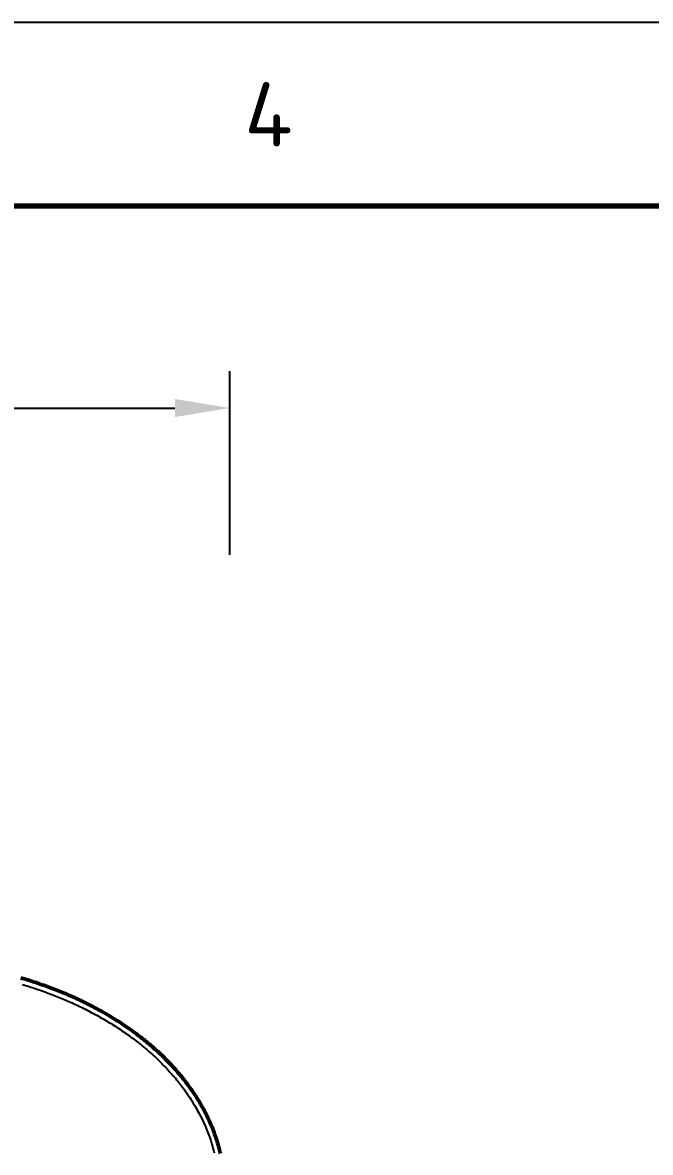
# Model space of a CAD drawing. Header units: millimetres. Extents: x 0 to 420, y 0 to 297.
# Drawn here: x 171.6 to 205.8, y 235.4 to 297 of the extents above; entities that cross this region are included whole.
import ezdxf
from ezdxf.enums import TextEntityAlignment as Align

# ---------------------------------------------------------------- set-up
doc = ezdxf.new("R2010")
doc.units = ezdxf.units.MM
doc.linetypes.add('ISO02-TRAZOS', pattern=[3.75, 3, -0.75])
for name, color, linetype, lineweight in [('01-VISIBLE', 7, 'CONTINUOUS', 50), ('02-OCULTA', 4, 'ISO02-TRAZOS', 25), ('04-COTA', 3, 'CONTINUOUS', 25), ('06-TEXTO', 7, 'CONTINUOUS', 25), ('07-RECUADRO', 7, 'CONTINUOUS', 70), ('08-FINA', 5, 'CONTINUOUS', 25)]:
    doc.layers.add(name, color=color, linetype=linetype, lineweight=lineweight)
doc.styles.add('ISO3098', font='isocpeur.ttf')
doc.dimstyles.new('FLAMA-ISO', dxfattribs={"dimtxt": 3.5, "dimasz": 3, "dimexe": 2, "dimexo": 1, "dimgap": 1, "dimtad": 1, "dimdec": 1, "dimtxsty": 'ISO3098', "dimcen": 2.5, "dimclrd": 3, "dimclre": 3, "dimclrt": 3, "dimazin": 3, "dimtfac": 1, "dimtmove": 0, "dimatfit": 3, "dimlwd": 25, "dimlwe": 25})

msp = doc.modelspace()

# ---------------------------------------------------------------- linework, layer by layer
at = {"layer": '01-VISIBLE'}
msp.add_lwpolyline([(182.378, 235.378), (182.355, 235.475), (182.331, 235.573), (182.306, 235.67), (182.28, 235.767), (182.252, 235.864), (182.224, 235.96), (182.195, 236.056), (182.164, 236.152), (182.133, 236.247), (182.101, 236.342), (182.067, 236.437), (182.033, 236.531), (181.997, 236.625), (181.961, 236.719), (181.924, 236.812), (181.885, 236.905), (181.846, 236.997), (181.806, 237.089), (181.764, 237.181), (181.722, 237.272), (181.679, 237.363), (181.635, 237.453), (181.591, 237.543), (181.545, 237.632), (181.498, 237.721), (181.451, 237.81), (181.402, 237.898), (181.353, 237.985), (181.303, 238.072), (181.252, 238.159), (181.201, 238.245), (181.148, 238.331), (181.095, 238.416), (181.041, 238.5), (180.986, 238.585), (180.931, 238.668), (180.875, 238.751), (180.818, 238.834), (180.76, 238.916), (180.702, 238.998), (180.643, 239.079), (180.583, 239.16), (180.522, 239.24), (180.461, 239.32), (180.399, 239.399), (180.337, 239.477), (180.274, 239.556), (180.21, 239.633), (180.146, 239.71), (180.081, 239.787), (180.015, 239.863), (179.949, 239.938), (179.882, 240.013), (179.814, 240.087), (179.746, 240.161), (179.678, 240.235), (179.609, 240.308), (179.539, 240.38), (179.469, 240.452), (179.398, 240.523), (179.327, 240.594), (179.255, 240.664), (179.183, 240.734), (179.11, 240.803), (179.037, 240.872), (178.963, 240.94), (178.889, 241.007), (178.814, 241.074), (178.739, 241.141), (178.663, 241.207), (178.587, 241.273), (178.511, 241.338), (178.434, 241.402), (178.357, 241.466), (178.279, 241.53), (178.201, 241.593), (178.122, 241.655), (178.043, 241.717), (177.963, 241.778), (177.884, 241.839), (177.803, 241.9), (177.723, 241.96), (177.642, 242.019), (177.561, 242.078), (177.479, 242.136), (177.397, 242.194), (177.314, 242.252), (177.232, 242.308), (177.149, 242.365), (177.065, 242.421), (176.982, 242.476), (176.897, 242.531), (176.813, 242.586), (176.728, 242.639), (176.643, 242.693), (176.558, 242.746), (176.472, 242.798), (176.387, 242.85), (176.3, 242.902), (176.214, 242.953), (176.127, 243.003), (176.04, 243.053), (175.953, 243.103), (175.865, 243.152), (175.777, 243.201), (175.689, 243.249), (175.601, 243.297), (175.512, 243.344), (175.423, 243.391), (175.334, 243.437), (175.245, 243.483), (175.155, 243.528), (175.066, 243.573), (174.976, 243.618), (174.885, 243.662), (174.795, 243.705), (174.704, 243.748), (174.613, 243.791), (174.522, 243.833), (174.431, 243.875), (174.339, 243.916), (174.248, 243.957), (174.156, 243.997), (174.063, 244.037), (173.971, 244.077), (173.879, 244.115), (173.786, 244.154), (173.693, 244.192), (173.6, 244.229), (173.506, 244.266), (173.413, 244.303), (173.319, 244.339), (173.225, 244.375), (173.131, 244.41), (173.037, 244.445), (172.943, 244.48), (172.848, 244.514), (172.754, 244.548), (172.659, 244.581), (172.564, 244.614), (172.47, 244.647), (172.375, 244.68), (172.28, 244.712), (172.184, 244.744), (172.089, 244.775), (171.994, 244.807), (171.898, 244.837), (171.802, 244.867), (171.706, 244.897), (171.61, 244.926), (171.514, 244.954)], dxfattribs=at)
at = {"layer": '02-OCULTA'}
msp.add_lwpolyline([(171.575, 244.6), (171.671, 244.571), (171.767, 244.541), (171.863, 244.512), (171.959, 244.482), (172.054, 244.451), (172.15, 244.42), (172.245, 244.389), (172.34, 244.357), (172.435, 244.325), (172.53, 244.292), (172.625, 244.259), (172.719, 244.225), (172.814, 244.191), (172.908, 244.157), (173.002, 244.122), (173.096, 244.086), (173.19, 244.051), (173.283, 244.014), (173.377, 243.978), (173.47, 243.941), (173.563, 243.903), (173.656, 243.865), (173.748, 243.827), (173.841, 243.788), (173.933, 243.749), (174.025, 243.709), (174.117, 243.668), (174.209, 243.628), (174.3, 243.587), (174.392, 243.545), (174.483, 243.503), (174.574, 243.46), (174.664, 243.417), (174.755, 243.374), (174.845, 243.33), (174.935, 243.286), (175.025, 243.241), (175.114, 243.195), (175.204, 243.15), (175.293, 243.103), (175.381, 243.056), (175.47, 243.009), (175.558, 242.961), (175.646, 242.913), (175.734, 242.865), (175.821, 242.815), (175.909, 242.766), (175.995, 242.716), (176.082, 242.665), (176.168, 242.614), (176.255, 242.562), (176.34, 242.51), (176.426, 242.458), (176.511, 242.405), (176.596, 242.351), (176.68, 242.297), (176.764, 242.242), (176.848, 242.187), (176.932, 242.132), (177.015, 242.075), (177.098, 242.019), (177.18, 241.962), (177.262, 241.904), (177.344, 241.846), (177.426, 241.787), (177.507, 241.728), (177.587, 241.668), (177.668, 241.608), (177.748, 241.548), (177.827, 241.486), (177.906, 241.425), (177.985, 241.362), (178.063, 241.299), (178.141, 241.236), (178.218, 241.172), (178.295, 241.108), (178.372, 241.043), (178.448, 240.978), (178.524, 240.912), (178.599, 240.845), (178.673, 240.778), (178.748, 240.711), (178.821, 240.643), (178.895, 240.574), (178.967, 240.505), (179.04, 240.435), (179.111, 240.365), (179.182, 240.294), (179.253, 240.223), (179.323, 240.151), (179.392, 240.079), (179.461, 240.006), (179.53, 239.932), (179.597, 239.858), (179.665, 239.784), (179.731, 239.709), (179.797, 239.633), (179.862, 239.557), (179.927, 239.48), (179.991, 239.403), (180.055, 239.325), (180.117, 239.247), (180.18, 239.168), (180.241, 239.089), (180.302, 239.009), (180.362, 238.928), (180.421, 238.848), (180.48, 238.766), (180.538, 238.684), (180.595, 238.602), (180.651, 238.519), (180.707, 238.435), (180.762, 238.351), (180.816, 238.267), (180.869, 238.182), (180.921, 238.096), (180.973, 238.01), (181.024, 237.924), (181.074, 237.836), (181.123, 237.749), (181.171, 237.661), (181.218, 237.572), (181.265, 237.483), (181.31, 237.394), (181.354, 237.304), (181.398, 237.213), (181.44, 237.123), (181.482, 237.031), (181.523, 236.94), (181.563, 236.848), (181.602, 236.755), (181.64, 236.663), (181.678, 236.569), (181.714, 236.476), (181.75, 236.382), (181.784, 236.288), (181.818, 236.193), (181.85, 236.098), (181.881, 236.003), (181.911, 235.907), (181.939, 235.811), (181.966, 235.714), (181.991, 235.617), (182.015, 235.52), (182.038, 235.422)], dxfattribs=at)
at = {"layer": '07-RECUADRO'}
msp.add_lwpolyline([(20, 10), (410, 10), (410, 287), (20, 287)], close=True, dxfattribs=at)
at = {"layer": '08-FINA'}
msp.add_lwpolyline([(0, 0), (420, 0), (420, 297), (0, 297)], close=True, dxfattribs=at)

# ---------------------------------------------------------------- texts
at = {"layer": '06-TEXTO', "style": 'ISO3098'}
msp.add_text('4', height=3.5, dxfattribs=at).set_placement((185, 292), align=Align.MIDDLE_CENTER)

# ---------------------------------------------------------------- dimensions: what is measured, and where the dimension line sits
at = {"layer": '04-COTA'}
msp.add_linear_dim(base=(145.999, 276), p1=(145.999, 267), p2=(182.899, 267), dimstyle='FLAMA-ISO', override={"dimlfac": 5}, dxfattribs=at).render()

doc.saveas('drawing.dxf')
